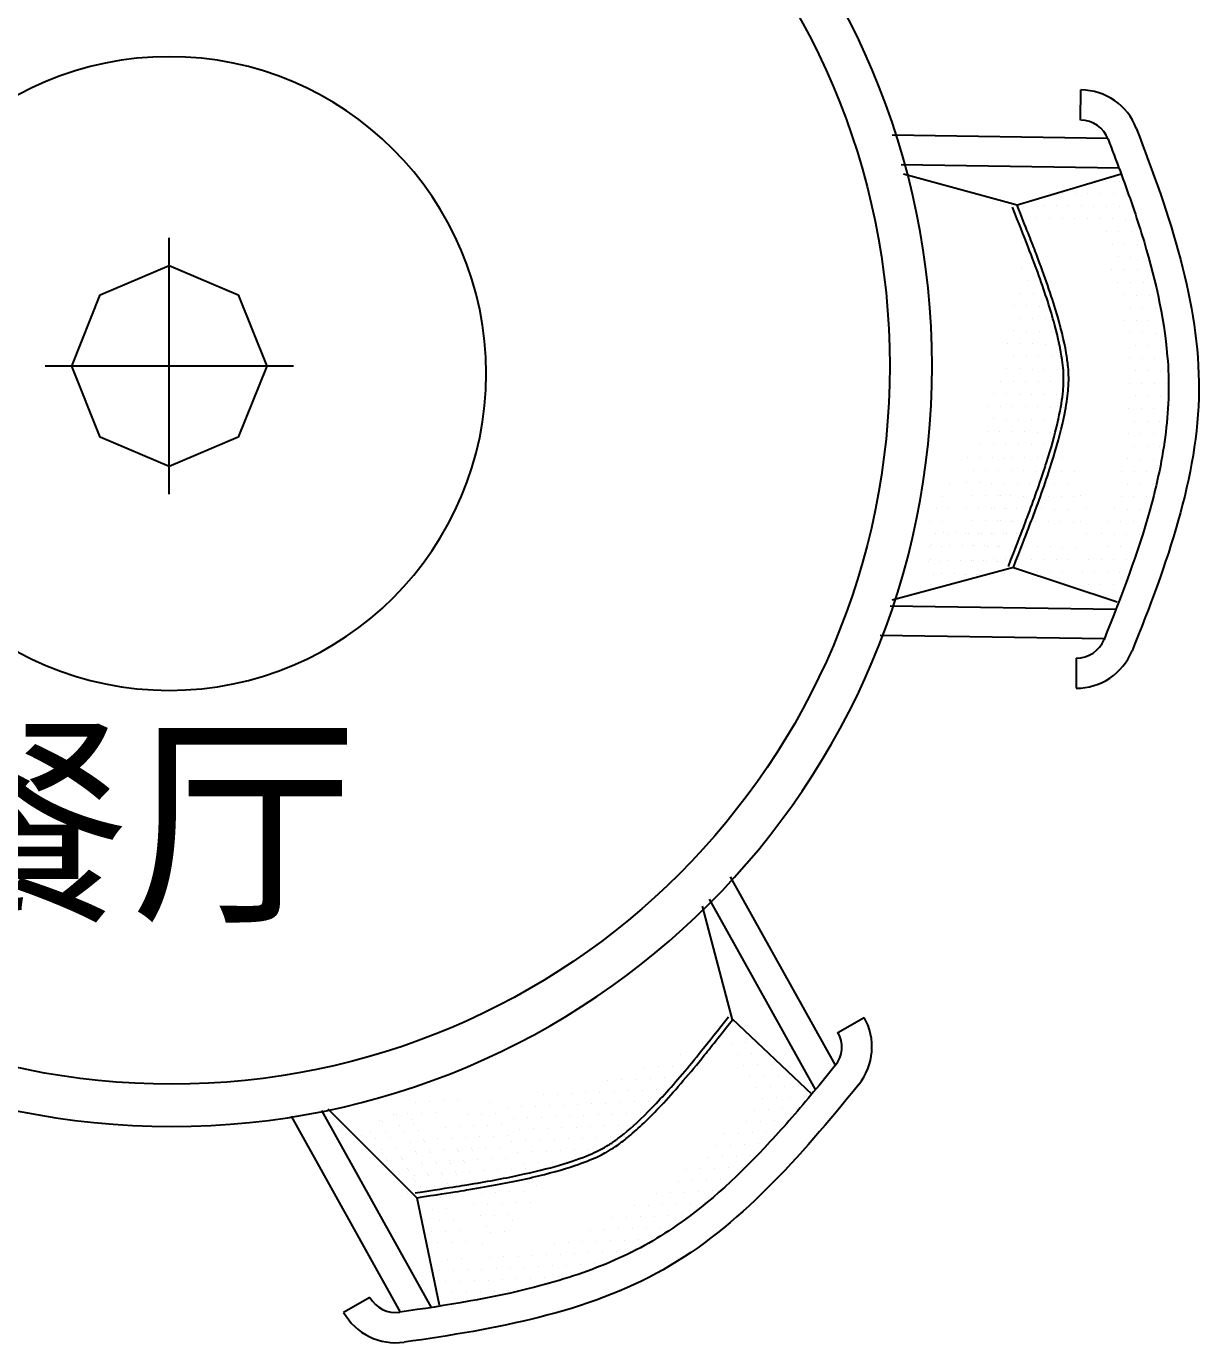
# Model space of a CAD drawing. Extents: x 3694 to 117786, y 20013 to 108631.
# Drawn here: x 82389 to 83795, y 37146 to 38728 of the extents above; entities that cross this region are included whole.
import ezdxf

# ---------------------------------------------------------------- set-up
doc = ezdxf.new("R2010")
doc.units = 0
doc.header["$LTSCALE"] = 1000
doc.header["$MEASUREMENT"] = 0
doc.layers.add('PUB_TEXT', color=7, linetype='Continuous')
doc.layers.add('家具', color=253, linetype='Continuous')
doc.layers.add('陈设', color=31, linetype='Continuous', lineweight=5)
doc.styles.get("Standard").update_dxf_attribs({"font": 'gbenor.shx', "bigfont": 'gbcbig.shx'})

# ---------------------------------------------------------------- blocks, each defined once
blk = doc.blocks.new('33')
at = {"layer": '家具'}
for p, q in [((-240167.3, 83844, 0), (-240167, 83880.2, 0)), ((-240134.7, 83821.9, 0), (-240393.3, 83825.8, 0)), ((-240121.3, 83786.6, 0), (-240382.7, 83790.5, 0)), ((-240250.5, 83741.1, 0), (-240250.5, 83741.1, 0)), ((-240125.2, 83257.1, 0), (-240395.5, 83261.1, 0)), ((-240128.5, 83256.8, 0), (-240128.5, 83256.8, 0)), ((-240139, 83222.1, 0), (-240407.8, 83226.2, 0)), ((-240172.5, 83199.1, 0), (-240172.8, 83162.8, 0)), ((-240461.1, 82711.1, 0), (-240587, 82936.9, 0)), ((-240485.1, 82681.8, 0), (-240612.3, 82910.1, 0)), ((-240458.3, 82750.2, 0), (-240426.8, 82768.1, 0)), ((-240982.7, 82414.9, 0), (-241113.6, 82649.7, 0)), ((-240945.6, 82420.4, 0), (-241077.2, 82656.5, 0)), ((-241019.4, 82432.4, 0), (-241051, 82414.5, 0))]:
    blk.add_line(p, q, dxfattribs=at)
at = {"layer": '家具', "color": 8}
for p, q in [((-240243.5, 83741.9, 0), (-240379.6, 83779.1, 0)), ((-240963.2, 82552, 0), (-240936.6, 82423.5, 0))]:
    blk.add_line(p, q, dxfattribs=at)
at = {"layer": '家具', "color": 8, "linetype": 'Continuous'}
for p, q in [((-240244.5, 83742.2, 0), (-240118.8, 83779.7, 0)), ((-240151, 83771.1, 0), (-240151, 83771.1, 0)), ((-240135.9, 83770.9, 0), (-240135.9, 83770.9, 0)), ((-240120.8, 83770.7, 0), (-240120.8, 83770.7, 0)), ((-240204.1, 83756.8, 0), (-240204.1, 83756.8, 0)), ((-240189, 83756.6, 0), (-240189, 83756.6, 0)), ((-240173.9, 83756.4, 0), (-240173.9, 83756.4, 0)), ((-240158.8, 83756.1, 0), (-240158.8, 83756.1, 0)), ((-240143.7, 83755.9, 0), (-240143.7, 83755.9, 0)), ((-240128.5, 83755.7, 0), (-240128.5, 83755.7, 0)), ((-240113.4, 83755.5, 0), (-240113.4, 83755.5, 0)), ((-240235.4, 83740.9, 0), (-240235.4, 83740.9, 0)), ((-240211.9, 83741.8, 0), (-240211.9, 83741.8, 0)), ((-240196.8, 83741.6, 0), (-240196.8, 83741.6, 0)), ((-240181.7, 83741.4, 0), (-240181.7, 83741.4, 0)), ((-240166.5, 83741.1, 0), (-240166.5, 83741.1, 0)), ((-240151.4, 83740.9, 0), (-240151.4, 83740.9, 0)), ((-240136.3, 83740.7, 0), (-240136.3, 83740.7, 0)), ((-240121.2, 83740.5, 0), (-240121.2, 83740.5, 0)), ((-240106.1, 83740.2, 0), (-240106.1, 83740.2, 0)), ((-240219.7, 83726.8, 0), (-240219.7, 83726.8, 0)), ((-240204.6, 83726.6, 0), (-240204.6, 83726.6, 0)), ((-240189.4, 83726.4, 0), (-240189.4, 83726.4, 0)), ((-240174.3, 83726.1, 0), (-240174.3, 83726.1, 0)), ((-240159.2, 83725.9, 0), (-240159.2, 83725.9, 0)), ((-240144.1, 83725.7, 0), (-240144.1, 83725.7, 0)), ((-240129, 83725.5, 0), (-240129, 83725.5, 0)), ((-240113.9, 83725.2, 0), (-240113.9, 83725.2, 0)), ((-240136.8, 83710.5, 0), (-240136.8, 83710.5, 0)), ((-240121.7, 83710.2, 0), (-240121.7, 83710.2, 0)), ((-240106.6, 83710, 0), (-240106.6, 83710, 0)), ((-241260, 83395.5, 0), (-241260, 83702.9, 0)), ((-240238.3, 83696.9, 0), (-240238.3, 83696.9, 0)), ((-240129.4, 83695.2, 0), (-240129.4, 83695.2, 0)), ((-240114.3, 83695, 0), (-240114.3, 83695, 0)), ((-240099.2, 83694.8, 0), (-240099.2, 83694.8, 0)), ((-240122.1, 83680, 0), (-240122.1, 83680, 0)), ((-240107, 83679.8, 0), (-240107, 83679.8, 0)), ((-240091.9, 83679.6, 0), (-240091.9, 83679.6, 0)), ((-240238.7, 83666.7, 0), (-240238.7, 83666.7, 0)), ((-240129.9, 83665, 0), (-240129.9, 83665, 0)), ((-240114.8, 83664.8, 0), (-240114.8, 83664.8, 0)), ((-240099.7, 83664.6, 0), (-240099.7, 83664.6, 0)), ((-240084.6, 83664.3, 0), (-240084.6, 83664.3, 0)), ((-240231.4, 83651.4, 0), (-240231.4, 83651.4, 0)), ((-240216.3, 83651.2, 0), (-240216.3, 83651.2, 0)), ((-240122.6, 83649.8, 0), (-240122.6, 83649.8, 0)), ((-240107.5, 83649.6, 0), (-240107.5, 83649.6, 0)), ((-240092.3, 83649.3, 0), (-240092.3, 83649.3, 0)), ((-240239.2, 83636.4, 0), (-240239.2, 83636.4, 0)), ((-240224.1, 83636.2, 0), (-240224.1, 83636.2, 0)), ((-240209, 83636, 0), (-240209, 83636, 0)), ((-240115.2, 83634.6, 0), (-240115.2, 83634.6, 0)), ((-240100.1, 83634.3, 0), (-240100.1, 83634.3, 0)), ((-240085, 83634.1, 0), (-240085, 83634.1, 0)), ((-240247, 83621.4, 0), (-240247, 83621.4, 0)), ((-240231.9, 83621.2, 0), (-240231.9, 83621.2, 0)), ((-240216.8, 83621, 0), (-240216.8, 83621, 0)), ((-240107.9, 83619.3, 0), (-240107.9, 83619.3, 0)), ((-240092.8, 83619.1, 0), (-240092.8, 83619.1, 0)), ((-240077.7, 83618.9, 0), (-240077.7, 83618.9, 0)), ((-240239.6, 83606.2, 0), (-240239.6, 83606.2, 0)), ((-240224.5, 83606, 0), (-240224.5, 83606, 0)), ((-240209.4, 83605.7, 0), (-240209.4, 83605.7, 0)), ((-240115.7, 83604.3, 0), (-240115.7, 83604.3, 0)), ((-240100.6, 83604.1, 0), (-240100.6, 83604.1, 0)), ((-240085.5, 83603.9, 0), (-240085.5, 83603.9, 0)), ((-240070.4, 83603.7, 0), (-240070.4, 83603.7, 0)), ((-240247.4, 83591.2, 0), (-240247.4, 83591.2, 0)), ((-240232.3, 83591, 0), (-240232.3, 83591, 0)), ((-240217.2, 83590.7, 0), (-240217.2, 83590.7, 0)), ((-240202.1, 83590.5, 0), (-240202.1, 83590.5, 0)), ((-240108.4, 83589.1, 0), (-240108.4, 83589.1, 0)), ((-240093.3, 83588.9, 0), (-240093.3, 83588.9, 0)), ((-240078.1, 83588.7, 0), (-240078.1, 83588.7, 0)), ((-240255.2, 83576.2, 0), (-240255.2, 83576.2, 0)), ((-240240.1, 83576, 0), (-240240.1, 83576, 0)), ((-240225, 83575.7, 0), (-240225, 83575.7, 0)), ((-240209.9, 83575.5, 0), (-240209.9, 83575.5, 0)), ((-240194.8, 83575.3, 0), (-240194.8, 83575.3, 0)), ((-240101, 83573.9, 0), (-240101, 83573.9, 0)), ((-240085.9, 83573.7, 0), (-240085.9, 83573.7, 0)), ((-240070.8, 83573.4, 0), (-240070.8, 83573.4, 0)), ((-241111, 83549.2, 0), (-241409, 83549.2, 0)), ((-240247.9, 83561, 0), (-240247.9, 83561, 0)), ((-240232.8, 83560.7, 0), (-240232.8, 83560.7, 0)), ((-240217.7, 83560.5, 0), (-240217.7, 83560.5, 0)), ((-240202.5, 83560.3, 0), (-240202.5, 83560.3, 0)), ((-240187.4, 83560.1, 0), (-240187.4, 83560.1, 0)), ((-240108.8, 83558.9, 0), (-240108.8, 83558.9, 0)), ((-240093.7, 83558.7, 0), (-240093.7, 83558.7, 0)), ((-240078.6, 83558.4, 0), (-240078.6, 83558.4, 0)), ((-240063.5, 83558.2, 0), (-240063.5, 83558.2, 0)), ((-240255.7, 83546, 0), (-240255.7, 83546, 0)), ((-240240.6, 83545.7, 0), (-240240.6, 83545.7, 0)), ((-240225.4, 83545.5, 0), (-240225.4, 83545.5, 0)), ((-240210.3, 83545.3, 0), (-240210.3, 83545.3, 0)), ((-240195.2, 83545.1, 0), (-240195.2, 83545.1, 0)), ((-240101.5, 83543.7, 0), (-240101.5, 83543.7, 0)), ((-240086.4, 83543.4, 0), (-240086.4, 83543.4, 0)), ((-240071.3, 83543.2, 0), (-240071.3, 83543.2, 0)), ((-240263.5, 83531, 0), (-240263.5, 83531, 0)), ((-240248.3, 83530.7, 0), (-240248.3, 83530.7, 0)), ((-240233.2, 83530.5, 0), (-240233.2, 83530.5, 0)), ((-240218.1, 83530.3, 0), (-240218.1, 83530.3, 0)), ((-240203, 83530.1, 0), (-240203, 83530.1, 0)), ((-240187.9, 83529.8, 0), (-240187.9, 83529.8, 0)), ((-240109.3, 83528.7, 0), (-240109.3, 83528.7, 0)), ((-240094.2, 83528.4, 0), (-240094.2, 83528.4, 0)), ((-240079.1, 83528.2, 0), (-240079.1, 83528.2, 0)), ((-240063.9, 83528, 0), (-240063.9, 83528, 0)), ((-240279, 83501, 0), (-240279, 83501, 0)), ((-240271.2, 83516, 0), (-240271.2, 83516, 0)), ((-240263.9, 83500.7, 0), (-240263.9, 83500.7, 0)), ((-240256.1, 83515.7, 0), (-240256.1, 83515.7, 0)), ((-240241, 83515.5, 0), (-240241, 83515.5, 0)), ((-240225.9, 83515.3, 0), (-240225.9, 83515.3, 0)), ((-240210.8, 83515.1, 0), (-240210.8, 83515.1, 0)), ((-240195.7, 83514.8, 0), (-240195.7, 83514.8, 0)), ((-240101.9, 83513.4, 0), (-240101.9, 83513.4, 0)), ((-240086.8, 83513.2, 0), (-240086.8, 83513.2, 0)), ((-240071.7, 83513, 0), (-240071.7, 83513, 0)), ((-240271.7, 83485.7, 0), (-240271.7, 83485.7, 0)), ((-240256.6, 83485.5, 0), (-240256.6, 83485.5, 0)), ((-240248.8, 83500.5, 0), (-240248.8, 83500.5, 0)), ((-240241.5, 83485.3, 0), (-240241.5, 83485.3, 0)), ((-240233.7, 83500.3, 0), (-240233.7, 83500.3, 0)), ((-240226.4, 83485.1, 0), (-240226.4, 83485.1, 0)), ((-240218.6, 83500.1, 0), (-240218.6, 83500.1, 0)), ((-240211.2, 83484.8, 0), (-240211.2, 83484.8, 0)), ((-240203.5, 83499.8, 0), (-240203.5, 83499.8, 0)), ((-240188.3, 83499.6, 0), (-240188.3, 83499.6, 0)), ((-240109.7, 83498.4, 0), (-240109.7, 83498.4, 0)), ((-240094.6, 83498.2, 0), (-240094.6, 83498.2, 0)), ((-240079.5, 83498, 0), (-240079.5, 83498, 0)), ((-240064.4, 83497.7, 0), (-240064.4, 83497.7, 0)), ((-240279.5, 83470.7, 0), (-240279.5, 83470.7, 0)), ((-240264.4, 83470.5, 0), (-240264.4, 83470.5, 0)), ((-240249.3, 83470.3, 0), (-240249.3, 83470.3, 0)), ((-240234.1, 83470.1, 0), (-240234.1, 83470.1, 0)), ((-240219, 83469.8, 0), (-240219, 83469.8, 0)), ((-240203.9, 83469.6, 0), (-240203.9, 83469.6, 0)), ((-240196.1, 83484.6, 0), (-240196.1, 83484.6, 0)), ((-240188.8, 83469.4, 0), (-240188.8, 83469.4, 0)), ((-240102.4, 83483.2, 0), (-240102.4, 83483.2, 0)), ((-240087.3, 83483, 0), (-240087.3, 83483, 0)), ((-240072.2, 83482.7, 0), (-240072.2, 83482.7, 0)), ((-240287.3, 83455.7, 0), (-240287.3, 83455.7, 0)), ((-240272.1, 83455.5, 0), (-240272.1, 83455.5, 0)), ((-240257, 83455.3, 0), (-240257, 83455.3, 0)), ((-240241.9, 83455.1, 0), (-240241.9, 83455.1, 0)), ((-240226.8, 83454.8, 0), (-240226.8, 83454.8, 0)), ((-240211.7, 83454.6, 0), (-240211.7, 83454.6, 0)), ((-240110.2, 83468.2, 0), (-240110.2, 83468.2, 0)), ((-240095.1, 83468, 0), (-240095.1, 83468, 0)), ((-240080, 83467.7, 0), (-240080, 83467.7, 0)), ((-240303.4, 83439.6, 0), (-240303.4, 83439.6, 0)), ((-240288.3, 83439.4, 0), (-240288.3, 83439.4, 0)), ((-240273.2, 83439.1, 0), (-240273.2, 83439.1, 0)), ((-240258.1, 83438.9, 0), (-240258.1, 83438.9, 0)), ((-240249.7, 83440.1, 0), (-240249.7, 83440.1, 0)), ((-240234.6, 83439.8, 0), (-240234.6, 83439.8, 0)), ((-240219.5, 83439.6, 0), (-240219.5, 83439.6, 0)), ((-240212.8, 83438.2, 0), (-240212.8, 83438.2, 0)), ((-240204.4, 83439.4, 0), (-240204.4, 83439.4, 0)), ((-240197.6, 83438, 0), (-240197.6, 83438, 0)), ((-240189.3, 83439.2, 0), (-240189.3, 83439.2, 0)), ((-240110.6, 83438, 0), (-240110.6, 83438, 0)), ((-240102.9, 83453, 0), (-240102.9, 83453, 0)), ((-240095.5, 83437.7, 0), (-240095.5, 83437.7, 0)), ((-240087.7, 83452.7, 0), (-240087.7, 83452.7, 0)), ((-240080.4, 83437.5, 0), (-240080.4, 83437.5, 0)), ((-240072.6, 83452.5, 0), (-240072.6, 83452.5, 0)), ((-240296.1, 83424.4, 0), (-240296.1, 83424.4, 0)), ((-240281, 83424.1, 0), (-240281, 83424.1, 0)), ((-240265.9, 83423.9, 0), (-240265.9, 83423.9, 0)), ((-240250.8, 83423.7, 0), (-240250.8, 83423.7, 0)), ((-240235.7, 83423.5, 0), (-240235.7, 83423.5, 0)), ((-240220.5, 83423.2, 0), (-240220.5, 83423.2, 0)), ((-240190.3, 83422.8, 0), (-240190.3, 83422.8, 0)), ((-240175.2, 83422.5, 0), (-240175.2, 83422.5, 0)), ((-240118.4, 83423, 0), (-240118.4, 83423, 0)), ((-240103.3, 83422.7, 0), (-240103.3, 83422.7, 0)), ((-240088.2, 83422.5, 0), (-240088.2, 83422.5, 0)), ((-240325, 83408.1, 0), (-240325, 83408.1, 0)), ((-240303.9, 83409.4, 0), (-240303.9, 83409.4, 0)), ((-240288.8, 83409.1, 0), (-240288.8, 83409.1, 0)), ((-240273.7, 83408.9, 0), (-240273.7, 83408.9, 0)), ((-240258.6, 83408.7, 0), (-240258.6, 83408.7, 0)), ((-240243.4, 83408.5, 0), (-240243.4, 83408.5, 0)), ((-240228.3, 83408.2, 0), (-240228.3, 83408.2, 0)), ((-240198.1, 83407.8, 0), (-240198.1, 83407.8, 0)), ((-240183, 83407.5, 0), (-240183, 83407.5, 0)), ((-240111.1, 83407.7, 0), (-240111.1, 83407.7, 0)), ((-240096, 83407.5, 0), (-240096, 83407.5, 0)), ((-240080.9, 83407.3, 0), (-240080.9, 83407.3, 0)), ((-240332.8, 83393.1, 0), (-240332.8, 83393.1, 0)), ((-240296.6, 83394.1, 0), (-240296.6, 83394.1, 0)), ((-240281.4, 83393.9, 0), (-240281.4, 83393.9, 0)), ((-240266.3, 83393.7, 0), (-240266.3, 83393.7, 0)), ((-240263.3, 83393.6, 0), (-240263.3, 83393.6, 0)), ((-240251.2, 83393.5, 0), (-240251.2, 83393.5, 0)), ((-240236.1, 83393.2, 0), (-240236.1, 83393.2, 0)), ((-240205.9, 83392.8, 0), (-240205.9, 83392.8, 0)), ((-240190.8, 83392.5, 0), (-240190.8, 83392.5, 0)), ((-240175.7, 83392.3, 0), (-240175.7, 83392.3, 0)), ((-240167.3, 83393.5, 0), (-240167.3, 83393.5, 0)), ((-240118.9, 83392.8, 0), (-240118.9, 83392.8, 0)), ((-240103.8, 83392.5, 0), (-240103.8, 83392.5, 0)), ((-240088.7, 83392.3, 0), (-240088.7, 83392.3, 0)), ((-240340.6, 83378.1, 0), (-240340.6, 83378.1, 0)), ((-240325.5, 83377.9, 0), (-240325.5, 83377.9, 0)), ((-240304.3, 83379.1, 0), (-240304.3, 83379.1, 0)), ((-240289.2, 83378.9, 0), (-240289.2, 83378.9, 0)), ((-240274.1, 83378.7, 0), (-240274.1, 83378.7, 0)), ((-240271.1, 83378.6, 0), (-240271.1, 83378.6, 0)), ((-240259, 83378.5, 0), (-240259, 83378.5, 0)), ((-240256, 83378.4, 0), (-240256, 83378.4, 0)), ((-240243.9, 83378.2, 0), (-240243.9, 83378.2, 0)), ((-240228.8, 83378, 0), (-240228.8, 83378, 0)), ((-240213.7, 83377.8, 0), (-240213.7, 83377.8, 0)), ((-240198.6, 83377.5, 0), (-240198.6, 83377.5, 0)), ((-240183.4, 83377.3, 0), (-240183.4, 83377.3, 0)), ((-240159.9, 83378.3, 0), (-240159.9, 83378.3, 0)), ((-240126.7, 83377.8, 0), (-240126.7, 83377.8, 0)), ((-240111.6, 83377.5, 0), (-240111.6, 83377.5, 0)), ((-240096.4, 83377.3, 0), (-240096.4, 83377.3, 0)), ((-240348.4, 83363.1, 0), (-240348.4, 83363.1, 0)), ((-240333.3, 83362.9, 0), (-240333.3, 83362.9, 0)), ((-240297, 83363.9, 0), (-240297, 83363.9, 0)), ((-240281.9, 83363.7, 0), (-240281.9, 83363.7, 0)), ((-240266.8, 83363.5, 0), (-240266.8, 83363.5, 0)), ((-240263.7, 83363.4, 0), (-240263.7, 83363.4, 0)), ((-240251.7, 83363.2, 0), (-240251.7, 83363.2, 0)), ((-240248.6, 83363.2, 0), (-240248.6, 83363.2, 0)), ((-240236.6, 83363, 0), (-240236.6, 83363, 0)), ((-240221.4, 83362.8, 0), (-240221.4, 83362.8, 0)), ((-240206.3, 83362.5, 0), (-240206.3, 83362.5, 0)), ((-240191.2, 83362.3, 0), (-240191.2, 83362.3, 0)), ((-240176.1, 83362.1, 0), (-240176.1, 83362.1, 0)), ((-240167.7, 83363.3, 0), (-240167.7, 83363.3, 0)), ((-240134.5, 83362.8, 0), (-240134.5, 83362.8, 0)), ((-240119.3, 83362.5, 0), (-240119.3, 83362.5, 0)), ((-240104.2, 83362.3, 0), (-240104.2, 83362.3, 0)), ((-240089.1, 83362.1, 0), (-240089.1, 83362.1, 0)), ((-240341.1, 83347.9, 0), (-240341.1, 83347.9, 0)), ((-240332, 83349.3, 0), (-240332, 83349.3, 0)), ((-240325.9, 83347.6, 0), (-240325.9, 83347.6, 0)), ((-240316.9, 83349.1, 0), (-240316.9, 83349.1, 0)), ((-240304.8, 83348.9, 0), (-240304.8, 83348.9, 0)), ((-240301.8, 83348.9, 0), (-240301.8, 83348.9, 0)), ((-240289.7, 83348.7, 0), (-240289.7, 83348.7, 0)), ((-240286.6, 83348.6, 0), (-240286.6, 83348.6, 0)), ((-240274.6, 83348.5, 0), (-240274.6, 83348.5, 0)), ((-240271.5, 83348.4, 0), (-240271.5, 83348.4, 0)), ((-240259.5, 83348.2, 0), (-240259.5, 83348.2, 0)), ((-240256.4, 83348.2, 0), (-240256.4, 83348.2, 0)), ((-240244.3, 83348, 0), (-240244.3, 83348, 0)), ((-240241.3, 83348, 0), (-240241.3, 83348, 0)), ((-240160.4, 83348, 0), (-240160.4, 83348, 0)), ((-240142.2, 83347.8, 0), (-240142.2, 83347.8, 0)), ((-240127.1, 83347.5, 0), (-240127.1, 83347.5, 0)), ((-240112, 83347.3, 0), (-240112, 83347.3, 0)), ((-240096.9, 83347.1, 0), (-240096.9, 83347.1, 0)), ((-240348.8, 83332.9, 0), (-240348.8, 83332.9, 0)), ((-240346.5, 83335.7, 0), (-240346.5, 83335.7, 0)), ((-240333.7, 83332.6, 0), (-240333.7, 83332.6, 0)), ((-240324.7, 83334.1, 0), (-240324.7, 83334.1, 0)), ((-240324.7, 83334.1, 0), (-240324.7, 83334.1, 0)), ((-240309.5, 83333.9, 0), (-240309.5, 83333.9, 0)), ((-240309.5, 83333.9, 0), (-240309.5, 83333.9, 0)), ((-240297.5, 83333.7, 0), (-240297.5, 83333.7, 0)), ((-240294.4, 83333.6, 0), (-240294.4, 83333.6, 0)), ((-240294.4, 83333.6, 0), (-240294.4, 83333.6, 0)), ((-240282.4, 83333.5, 0), (-240282.4, 83333.5, 0)), ((-240279.3, 83333.4, 0), (-240279.3, 83333.4, 0)), ((-240279.3, 83333.4, 0), (-240279.3, 83333.4, 0)), ((-240267.2, 83333.2, 0), (-240267.2, 83333.2, 0)), ((-240264.2, 83333.2, 0), (-240264.2, 83333.2, 0)), ((-240264.2, 83333.2, 0), (-240264.2, 83333.2, 0)), ((-240249.1, 83333, 0), (-240249.1, 83333, 0)), ((-240249.1, 83333, 0), (-240249.1, 83333, 0)), ((-240234, 83332.7, 0), (-240234, 83332.7, 0)), ((-240234, 83332.7, 0), (-240234, 83332.7, 0)), ((-240218.9, 83332.5, 0), (-240218.9, 83332.5, 0)), ((-240218.9, 83332.5, 0), (-240218.9, 83332.5, 0)), ((-240203.7, 83332.3, 0), (-240203.7, 83332.3, 0)), ((-240188.6, 83332, 0), (-240188.6, 83332, 0)), ((-240173.5, 83331.8, 0), (-240173.5, 83331.8, 0)), ((-240134.9, 83332.5, 0), (-240134.9, 83332.5, 0)), ((-240119.8, 83332.3, 0), (-240119.8, 83332.3, 0)), ((-240104.7, 83332.1, 0), (-240104.7, 83332.1, 0)), ((-240350.1, 83314.9, 0), (-240350.1, 83314.9, 0)), ((-240347.8, 83317.7, 0), (-240347.8, 83317.7, 0)), ((-240335, 83314.7, 0), (-240335, 83314.7, 0)), ((-240325.9, 83316.1, 0), (-240325.9, 83316.1, 0)), ((-240325.9, 83316.1, 0), (-240325.9, 83316.1, 0)), ((-240310.8, 83315.9, 0), (-240310.8, 83315.9, 0)), ((-240310.8, 83315.9, 0), (-240310.8, 83315.9, 0)), ((-240298.7, 83315.7, 0), (-240298.7, 83315.7, 0)), ((-240295.7, 83315.6, 0), (-240295.7, 83315.6, 0)), ((-240295.7, 83315.6, 0), (-240295.7, 83315.6, 0)), ((-240283.6, 83315.5, 0), (-240283.6, 83315.5, 0)), ((-240280.6, 83315.4, 0), (-240280.6, 83315.4, 0)), ((-240280.6, 83315.4, 0), (-240280.6, 83315.4, 0)), ((-240272, 83318.2, 0), (-240272, 83318.2, 0)), ((-240272, 83318.2, 0), (-240272, 83318.2, 0)), ((-240268.5, 83315.2, 0), (-240268.5, 83315.2, 0)), ((-240265.5, 83315.2, 0), (-240265.5, 83315.2, 0)), ((-240265.5, 83315.2, 0), (-240265.5, 83315.2, 0)), ((-240256.9, 83318, 0), (-240256.9, 83318, 0)), ((-240256.9, 83318, 0), (-240256.9, 83318, 0)), ((-240241.8, 83317.7, 0), (-240241.8, 83317.7, 0)), ((-240241.8, 83317.7, 0), (-240241.8, 83317.7, 0)), ((-240226.6, 83317.5, 0), (-240226.6, 83317.5, 0)), ((-240226.6, 83317.5, 0), (-240226.6, 83317.5, 0)), ((-240211.5, 83317.3, 0), (-240211.5, 83317.3, 0)), ((-240211.5, 83317.3, 0), (-240211.5, 83317.3, 0)), ((-240196.4, 83317, 0), (-240196.4, 83317, 0)), ((-240181.3, 83316.8, 0), (-240181.3, 83316.8, 0)), ((-240157.8, 83317.8, 0), (-240157.8, 83317.8, 0)), ((-240142.7, 83317.5, 0), (-240142.7, 83317.5, 0)), ((-240127.6, 83317.3, 0), (-240127.6, 83317.3, 0)), ((-240112.5, 83317.1, 0), (-240112.5, 83317.1, 0)), ((-240248, 83307.6, 0), (-240393.1, 83268.5, 0)), ((-240343.2, 83298.8, 0), (-240343.2, 83298.8, 0)), ((-240334.2, 83300.2, 0), (-240334.2, 83300.2, 0)), ((-240334.2, 83300.2, 0), (-240334.2, 83300.2, 0)), ((-240319.1, 83300, 0), (-240319.1, 83300, 0)), ((-240319.1, 83300, 0), (-240319.1, 83300, 0)), ((-240307, 83299.8, 0), (-240307, 83299.8, 0)), ((-240303.9, 83299.8, 0), (-240303.9, 83299.8, 0)), ((-240303.9, 83299.8, 0), (-240303.9, 83299.8, 0)), ((-240291.9, 83299.6, 0), (-240291.9, 83299.6, 0)), ((-240288.8, 83299.5, 0), (-240288.8, 83299.5, 0)), ((-240288.8, 83299.5, 0), (-240288.8, 83299.5, 0)), ((-240273.3, 83300.2, 0), (-240273.3, 83300.2, 0)), ((-240273.3, 83300.2, 0), (-240273.3, 83300.2, 0)), ((-240258.1, 83300, 0), (-240258.1, 83300, 0)), ((-240248, 83307.6, 0), (-240123.5, 83266.4, 0)), ((-240219.3, 83302.3, 0), (-240219.3, 83302.3, 0)), ((-240219.3, 83302.3, 0), (-240219.3, 83302.3, 0)), ((-240204.2, 83302, 0), (-240204.2, 83302, 0)), ((-240204.2, 83302, 0), (-240204.2, 83302, 0)), ((-240189.1, 83301.8, 0), (-240189.1, 83301.8, 0)), ((-240189.1, 83301.8, 0), (-240189.1, 83301.8, 0)), ((-240165.6, 83302.8, 0), (-240165.6, 83302.8, 0)), ((-240150.5, 83302.5, 0), (-240150.5, 83302.5, 0)), ((-240135.4, 83302.3, 0), (-240135.4, 83302.3, 0)), ((-240120.2, 83302.1, 0), (-240120.2, 83302.1, 0)), ((-240346.4, 83287.4, 0), (-240346.4, 83287.4, 0)), ((-240346.4, 83287.4, 0), (-240346.4, 83287.4, 0)), ((-240158.3, 83287.5, 0), (-240158.3, 83287.5, 0)), ((-240143.1, 83287.3, 0), (-240143.1, 83287.3, 0)), ((-240128, 83287.1, 0), (-240128, 83287.1, 0)), ((-240135.8, 83272.1, 0), (-240135.8, 83272.1, 0)), ((-240120.7, 83271.8, 0), (-240120.7, 83271.8, 0)), ((-240584.8, 82765.2, 0), (-240620.7, 82901.7, 0)), ((-240589, 82770.9, 0), (-240589, 82770.9, 0)), ((-240585.1, 82766.3, 0), (-240489.8, 82676.1, 0)), ((-240581.7, 82757.7, 0), (-240581.7, 82757.7, 0)), ((-240621.2, 82738.2, 0), (-240621.2, 82738.2, 0)), ((-240586, 82737.1, 0), (-240586, 82737.1, 0)), ((-240569.1, 82737.8, 0), (-240569.1, 82737.8, 0)), ((-240552.2, 82738.6, 0), (-240552.2, 82738.6, 0)), ((-240647.6, 82723.5, 0), (-240647.6, 82723.5, 0)), ((-240578.6, 82723.9, 0), (-240578.6, 82723.9, 0)), ((-240571.3, 82710.7, 0), (-240571.3, 82710.7, 0)), ((-240561.7, 82724.6, 0), (-240561.7, 82724.6, 0)), ((-240554.4, 82711.4, 0), (-240554.4, 82711.4, 0)), ((-240544.9, 82725.4, 0), (-240544.9, 82725.4, 0)), ((-240537.5, 82712.2, 0), (-240537.5, 82712.2, 0)), ((-240700.4, 82694.1, 0), (-240700.4, 82694.1, 0)), ((-240690.9, 82708, 0), (-240690.9, 82708, 0)), ((-240683.6, 82694.8, 0), (-240683.6, 82694.8, 0)), ((-240674, 82708.8, 0), (-240674, 82708.8, 0)), ((-240666.7, 82695.6, 0), (-240666.7, 82695.6, 0)), ((-240657.2, 82709.5, 0), (-240657.2, 82709.5, 0)), ((-240649.8, 82696.3, 0), (-240649.8, 82696.3, 0)), ((-240563.9, 82697.5, 0), (-240563.9, 82697.5, 0)), ((-240547, 82698.2, 0), (-240547, 82698.2, 0)), ((-240530.1, 82699, 0), (-240530.1, 82699, 0)), ((-240513.3, 82699.7, 0), (-240513.3, 82699.7, 0)), ((-240743.7, 82678.6, 0), (-240743.7, 82678.6, 0)), ((-240734.2, 82692.5, 0), (-240734.2, 82692.5, 0)), ((-240726.8, 82679.3, 0), (-240726.8, 82679.3, 0)), ((-240717.3, 82693.3, 0), (-240717.3, 82693.3, 0)), ((-240710, 82680.1, 0), (-240710, 82680.1, 0)), ((-240693.1, 82680.9, 0), (-240693.1, 82680.9, 0)), ((-240676.2, 82681.6, 0), (-240676.2, 82681.6, 0)), ((-240659.3, 82682.4, 0), (-240659.3, 82682.4, 0)), ((-240556.5, 82684.3, 0), (-240556.5, 82684.3, 0)), ((-240539.7, 82685, 0), (-240539.7, 82685, 0)), ((-240522.8, 82685.8, 0), (-240522.8, 82685.8, 0)), ((-240505.9, 82686.5, 0), (-240505.9, 82686.5, 0)), ((-240965.3, 82666.7, 0), (-240965.3, 82666.7, 0)), ((-240948.5, 82667.4, 0), (-240948.5, 82667.4, 0)), ((-240931.6, 82668.2, 0), (-240931.6, 82668.2, 0)), ((-240914.7, 82668.9, 0), (-240914.7, 82668.9, 0)), ((-240876.6, 82666, 0), (-240876.6, 82666, 0)), ((-240811.3, 82675.5, 0), (-240811.3, 82675.5, 0)), ((-240803.9, 82662.3, 0), (-240803.9, 82662.3, 0)), ((-240794.4, 82676.3, 0), (-240794.4, 82676.3, 0)), ((-240787, 82663.1, 0), (-240787, 82663.1, 0)), ((-240777.5, 82677.1, 0), (-240777.5, 82677.1, 0)), ((-240770.1, 82663.9, 0), (-240770.1, 82663.9, 0)), ((-240760.6, 82677.8, 0), (-240760.6, 82677.8, 0)), ((-240753.2, 82664.6, 0), (-240753.2, 82664.6, 0)), ((-240736.4, 82665.4, 0), (-240736.4, 82665.4, 0)), ((-240719.5, 82666.1, 0), (-240719.5, 82666.1, 0)), ((-240702.6, 82666.9, 0), (-240702.6, 82666.9, 0)), ((-240685.7, 82667.7, 0), (-240685.7, 82667.7, 0)), ((-240549.2, 82671.1, 0), (-240549.2, 82671.1, 0)), ((-240532.3, 82671.8, 0), (-240532.3, 82671.8, 0)), ((-240515.4, 82672.6, 0), (-240515.4, 82672.6, 0)), ((-240498.5, 82673.3, 0), (-240498.5, 82673.3, 0)), ((-240963.2, 82552, 0), (-241069.6, 82658.1, 0)), ((-240991.7, 82652, 0), (-240991.7, 82652, 0)), ((-240988.1, 82651.3, 0), (-240988.1, 82651.3, 0)), ((-240974.9, 82652.7, 0), (-240974.9, 82652.7, 0)), ((-240958, 82653.5, 0), (-240958, 82653.5, 0)), ((-240941.1, 82654.2, 0), (-240941.1, 82654.2, 0)), ((-240903, 82651.3, 0), (-240903, 82651.3, 0)), ((-240886.1, 82652, 0), (-240886.1, 82652, 0)), ((-240869.3, 82652.8, 0), (-240869.3, 82652.8, 0)), ((-240854.5, 82660.1, 0), (-240854.5, 82660.1, 0)), ((-240847.2, 82646.9, 0), (-240847.2, 82646.9, 0)), ((-240837.7, 82660.8, 0), (-240837.7, 82660.8, 0)), ((-240830.3, 82647.6, 0), (-240830.3, 82647.6, 0)), ((-240820.8, 82661.6, 0), (-240820.8, 82661.6, 0)), ((-240813.4, 82648.4, 0), (-240813.4, 82648.4, 0)), ((-240796.5, 82649.1, 0), (-240796.5, 82649.1, 0)), ((-240779.6, 82649.9, 0), (-240779.6, 82649.9, 0)), ((-240762.8, 82650.7, 0), (-240762.8, 82650.7, 0)), ((-240745.9, 82651.4, 0), (-240745.9, 82651.4, 0)), ((-240729, 82652.2, 0), (-240729, 82652.2, 0)), ((-240712.1, 82652.9, 0), (-240712.1, 82652.9, 0)), ((-240695.2, 82653.7, 0), (-240695.2, 82653.7, 0)), ((-240558.7, 82657.1, 0), (-240558.7, 82657.1, 0)), ((-240541.8, 82657.9, 0), (-240541.8, 82657.9, 0)), ((-240524.9, 82658.6, 0), (-240524.9, 82658.6, 0)), ((-240508.1, 82659.4, 0), (-240508.1, 82659.4, 0)), ((-241008, 82644.1, 0), (-241008, 82644.1, 0)), ((-241004.3, 82643.4, 0), (-241004.3, 82643.4, 0)), ((-241000.6, 82630.9, 0), (-241000.6, 82630.9, 0)), ((-240984.4, 82638.8, 0), (-240984.4, 82638.8, 0)), ((-240978.6, 82631.6, 0), (-240978.6, 82631.6, 0)), ((-240978.6, 82631.6, 0), (-240978.6, 82631.6, 0)), ((-240969.1, 82645.6, 0), (-240969.1, 82645.6, 0)), ((-240967.5, 82639.5, 0), (-240967.5, 82639.5, 0)), ((-240961.7, 82632.4, 0), (-240961.7, 82632.4, 0)), ((-240929.4, 82636.6, 0), (-240929.4, 82636.6, 0)), ((-240912.5, 82637.3, 0), (-240912.5, 82637.3, 0)), ((-240895.7, 82638.1, 0), (-240895.7, 82638.1, 0)), ((-240878.8, 82638.8, 0), (-240878.8, 82638.8, 0)), ((-240861.9, 82639.6, 0), (-240861.9, 82639.6, 0)), ((-240839.8, 82633.7, 0), (-240839.8, 82633.7, 0)), ((-240822.9, 82634.4, 0), (-240822.9, 82634.4, 0)), ((-240806.1, 82635.2, 0), (-240806.1, 82635.2, 0)), ((-240789.2, 82635.9, 0), (-240789.2, 82635.9, 0)), ((-240772.3, 82636.7, 0), (-240772.3, 82636.7, 0)), ((-240755.4, 82637.5, 0), (-240755.4, 82637.5, 0)), ((-240738.5, 82638.2, 0), (-240738.5, 82638.2, 0)), ((-240721.6, 82639, 0), (-240721.6, 82639, 0)), ((-240704.8, 82639.7, 0), (-240704.8, 82639.7, 0)), ((-240568.2, 82643.1, 0), (-240568.2, 82643.1, 0)), ((-240551.3, 82643.9, 0), (-240551.3, 82643.9, 0)), ((-240544, 82630.7, 0), (-240544, 82630.7, 0)), ((-240534.5, 82644.7, 0), (-240534.5, 82644.7, 0)), ((-240517.6, 82645.4, 0), (-240517.6, 82645.4, 0)), ((-241029.9, 82627.1, 0), (-241029.9, 82627.1, 0)), ((-241029.9, 82627.1, 0), (-241029.9, 82627.1, 0)), ((-241018.5, 82630.1, 0), (-241018.5, 82630.1, 0)), ((-241012.7, 82622.9, 0), (-241012.7, 82622.9, 0)), ((-241012.7, 82622.9, 0), (-241012.7, 82622.9, 0)), ((-240994.8, 82623.7, 0), (-240994.8, 82623.7, 0)), ((-240994.8, 82623.7, 0), (-240994.8, 82623.7, 0)), ((-240971.2, 82618.4, 0), (-240971.2, 82618.4, 0)), ((-240971.2, 82618.4, 0), (-240971.2, 82618.4, 0)), ((-240955.8, 82621.8, 0), (-240955.8, 82621.8, 0)), ((-240954.3, 82619.2, 0), (-240954.3, 82619.2, 0)), ((-240938.9, 82622.6, 0), (-240938.9, 82622.6, 0)), ((-240922.1, 82623.4, 0), (-240922.1, 82623.4, 0)), ((-240905.2, 82624.1, 0), (-240905.2, 82624.1, 0)), ((-240888.3, 82624.9, 0), (-240888.3, 82624.9, 0)), ((-240871.4, 82625.6, 0), (-240871.4, 82625.6, 0)), ((-240854.5, 82626.4, 0), (-240854.5, 82626.4, 0)), ((-240849.3, 82619.7, 0), (-240849.3, 82619.7, 0)), ((-240832.5, 82620.5, 0), (-240832.5, 82620.5, 0)), ((-240815.6, 82621.2, 0), (-240815.6, 82621.2, 0)), ((-240798.7, 82622, 0), (-240798.7, 82622, 0)), ((-240781.8, 82622.7, 0), (-240781.8, 82622.7, 0)), ((-240764.9, 82623.5, 0), (-240764.9, 82623.5, 0)), ((-240748, 82624.3, 0), (-240748, 82624.3, 0)), ((-240731.2, 82625, 0), (-240731.2, 82625, 0)), ((-240714.3, 82625.8, 0), (-240714.3, 82625.8, 0)), ((-240594.6, 82628.4, 0), (-240594.6, 82628.4, 0)), ((-240587.3, 82615.2, 0), (-240587.3, 82615.2, 0)), ((-240577.7, 82629.2, 0), (-240577.7, 82629.2, 0)), ((-240570.4, 82616, 0), (-240570.4, 82616, 0)), ((-240560.9, 82629.9, 0), (-240560.9, 82629.9, 0)), ((-240553.5, 82616.7, 0), (-240553.5, 82616.7, 0)), ((-241005.3, 82609.7, 0), (-241005.3, 82609.7, 0)), ((-241005.3, 82609.7, 0), (-241005.3, 82609.7, 0)), ((-240999.5, 82599.2, 0), (-240999.5, 82599.2, 0)), ((-240987.4, 82610.5, 0), (-240987.4, 82610.5, 0)), ((-240987.4, 82610.5, 0), (-240987.4, 82610.5, 0)), ((-240981.6, 82600, 0), (-240981.6, 82600, 0)), ((-240965.4, 82607.9, 0), (-240965.4, 82607.9, 0)), ((-240963.9, 82605.2, 0), (-240963.9, 82605.2, 0)), ((-240963.9, 82605.2, 0), (-240963.9, 82605.2, 0)), ((-240948.5, 82608.6, 0), (-240948.5, 82608.6, 0)), ((-240947, 82606, 0), (-240947, 82606, 0)), ((-240931.6, 82609.4, 0), (-240931.6, 82609.4, 0)), ((-240914.7, 82610.2, 0), (-240914.7, 82610.2, 0)), ((-240913.2, 82607.5, 0), (-240913.2, 82607.5, 0)), ((-240897.8, 82610.9, 0), (-240897.8, 82610.9, 0)), ((-240896.3, 82608.3, 0), (-240896.3, 82608.3, 0)), ((-240880.9, 82611.7, 0), (-240880.9, 82611.7, 0)), ((-240864.1, 82612.4, 0), (-240864.1, 82612.4, 0)), ((-240856.7, 82599.2, 0), (-240856.7, 82599.2, 0)), ((-240842, 82606.5, 0), (-240842, 82606.5, 0)), ((-240825.1, 82607.3, 0), (-240825.1, 82607.3, 0)), ((-240808.2, 82608, 0), (-240808.2, 82608, 0)), ((-240791.3, 82608.8, 0), (-240791.3, 82608.8, 0)), ((-240774.5, 82609.5, 0), (-240774.5, 82609.5, 0)), ((-240757.6, 82610.3, 0), (-240757.6, 82610.3, 0)), ((-240740.7, 82611.1, 0), (-240740.7, 82611.1, 0)), ((-240613.7, 82600.5, 0), (-240613.7, 82600.5, 0)), ((-240604.2, 82614.5, 0), (-240604.2, 82614.5, 0)), ((-240596.8, 82601.3, 0), (-240596.8, 82601.3, 0)), ((-240579.9, 82602, 0), (-240579.9, 82602, 0)), ((-240563, 82602.8, 0), (-240563, 82602.8, 0)), ((-240998, 82596.5, 0), (-240998, 82596.5, 0)), ((-240998, 82596.5, 0), (-240998, 82596.5, 0)), ((-240992.1, 82586, 0), (-240992.1, 82586, 0)), ((-240990.6, 82583.3, 0), (-240990.6, 82583.3, 0)), ((-240990.6, 82583.3, 0), (-240990.6, 82583.3, 0)), ((-240980.1, 82597.3, 0), (-240980.1, 82597.3, 0)), ((-240980.1, 82597.3, 0), (-240980.1, 82597.3, 0)), ((-240974.2, 82586.8, 0), (-240974.2, 82586.8, 0)), ((-240972.7, 82584.1, 0), (-240972.7, 82584.1, 0)), ((-240972.7, 82584.1, 0), (-240972.7, 82584.1, 0)), ((-240958, 82594.7, 0), (-240958, 82594.7, 0)), ((-240956.5, 82592, 0), (-240956.5, 82592, 0)), ((-240956.5, 82592, 0), (-240956.5, 82592, 0)), ((-240941.1, 82595.4, 0), (-240941.1, 82595.4, 0)), ((-240939.6, 82592.8, 0), (-240939.6, 82592.8, 0)), ((-240924.2, 82596.2, 0), (-240924.2, 82596.2, 0)), ((-240922.7, 82593.5, 0), (-240922.7, 82593.5, 0)), ((-240907.3, 82597, 0), (-240907.3, 82597, 0)), ((-240905.9, 82594.3, 0), (-240905.9, 82594.3, 0)), ((-240900, 82583.7, 0), (-240900, 82583.7, 0)), ((-240890.5, 82597.7, 0), (-240890.5, 82597.7, 0)), ((-240883.1, 82584.5, 0), (-240883.1, 82584.5, 0)), ((-240873.6, 82598.5, 0), (-240873.6, 82598.5, 0)), ((-240866.2, 82585.3, 0), (-240866.2, 82585.3, 0)), ((-240849.3, 82586, 0), (-240849.3, 82586, 0)), ((-240834.6, 82593.3, 0), (-240834.6, 82593.3, 0)), ((-240832.5, 82586.8, 0), (-240832.5, 82586.8, 0)), ((-240817.7, 82594.1, 0), (-240817.7, 82594.1, 0)), ((-240800.9, 82594.8, 0), (-240800.9, 82594.8, 0)), ((-240784, 82595.6, 0), (-240784, 82595.6, 0)), ((-240767.1, 82596.3, 0), (-240767.1, 82596.3, 0)), ((-240640.1, 82585.8, 0), (-240640.1, 82585.8, 0)), ((-240623.2, 82586.5, 0), (-240623.2, 82586.5, 0)), ((-240606.3, 82587.3, 0), (-240606.3, 82587.3, 0)), ((-240589.4, 82588.1, 0), (-240589.4, 82588.1, 0)), ((-240572.5, 82588.8, 0), (-240572.5, 82588.8, 0)), ((-240982.2, 82570.2, 0), (-240982.2, 82570.2, 0)), ((-240982.2, 82570.2, 0), (-240982.2, 82570.2, 0)), ((-240966.9, 82573.6, 0), (-240966.9, 82573.6, 0)), ((-240966, 82578.1, 0), (-240966, 82578.1, 0)), ((-240966, 82578.1, 0), (-240966, 82578.1, 0)), ((-240965.4, 82570.9, 0), (-240965.4, 82570.9, 0)), ((-240965.4, 82570.9, 0), (-240965.4, 82570.9, 0)), ((-240950.6, 82581.5, 0), (-240950.6, 82581.5, 0)), ((-240949.2, 82578.8, 0), (-240949.2, 82578.8, 0)), ((-240949.2, 82578.8, 0), (-240949.2, 82578.8, 0)), ((-240933.8, 82582.2, 0), (-240933.8, 82582.2, 0)), ((-240932.3, 82579.6, 0), (-240932.3, 82579.6, 0)), ((-240926.4, 82569, 0), (-240926.4, 82569, 0)), ((-240916.9, 82583, 0), (-240916.9, 82583, 0)), ((-240915.4, 82580.3, 0), (-240915.4, 82580.3, 0)), ((-240909.5, 82569.8, 0), (-240909.5, 82569.8, 0)), ((-240892.6, 82570.5, 0), (-240892.6, 82570.5, 0)), ((-240827.3, 82580.1, 0), (-240827.3, 82580.1, 0)), ((-240825.1, 82573.6, 0), (-240825.1, 82573.6, 0)), ((-240793.5, 82581.6, 0), (-240793.5, 82581.6, 0)), ((-240649.6, 82571.8, 0), (-240649.6, 82571.8, 0)), ((-240632.7, 82572.6, 0), (-240632.7, 82572.6, 0)), ((-240615.8, 82573.3, 0), (-240615.8, 82573.3, 0)), ((-240599, 82574.1, 0), (-240599, 82574.1, 0)), ((-240974.9, 82557, 0), (-240974.9, 82557, 0)), ((-240958.7, 82564.9, 0), (-240958.7, 82564.9, 0)), ((-240958.7, 82564.9, 0), (-240958.7, 82564.9, 0)), ((-240951.3, 82551.7, 0), (-240951.3, 82551.7, 0)), ((-240951.3, 82551.7, 0), (-240951.3, 82551.7, 0)), ((-240941.8, 82565.6, 0), (-240941.8, 82565.6, 0)), ((-240941.8, 82565.6, 0), (-240941.8, 82565.6, 0)), ((-240934.4, 82552.4, 0), (-240934.4, 82552.4, 0)), ((-240934.4, 82552.4, 0), (-240934.4, 82552.4, 0)), ((-240924.9, 82566.4, 0), (-240924.9, 82566.4, 0)), ((-240902.1, 82556.6, 0), (-240902.1, 82556.6, 0)), ((-240885.3, 82557.3, 0), (-240885.3, 82557.3, 0)), ((-240868.4, 82558.1, 0), (-240868.4, 82558.1, 0)), ((-240851.5, 82558.9, 0), (-240851.5, 82558.9, 0)), ((-240834.6, 82559.6, 0), (-240834.6, 82559.6, 0)), ((-240819.9, 82566.9, 0), (-240819.9, 82566.9, 0)), ((-240676, 82557.1, 0), (-240676, 82557.1, 0)), ((-240659.1, 82557.9, 0), (-240659.1, 82557.9, 0)), ((-240642.2, 82558.6, 0), (-240642.2, 82558.6, 0)), ((-240625.4, 82559.4, 0), (-240625.4, 82559.4, 0)), ((-240608.5, 82560.1, 0), (-240608.5, 82560.1, 0)), ((-240944, 82538.4, 0), (-240944, 82538.4, 0)), ((-240944, 82538.4, 0), (-240944, 82538.4, 0)), ((-240927.1, 82539.2, 0), (-240927.1, 82539.2, 0)), ((-240927.1, 82539.2, 0), (-240927.1, 82539.2, 0)), ((-240894.8, 82543.4, 0), (-240894.8, 82543.4, 0)), ((-240877.9, 82544.1, 0), (-240877.9, 82544.1, 0)), ((-240861, 82544.9, 0), (-240861, 82544.9, 0)), ((-240844.1, 82545.7, 0), (-240844.1, 82545.7, 0)), ((-240827.3, 82546.4, 0), (-240827.3, 82546.4, 0)), ((-240702.4, 82542.4, 0), (-240702.4, 82542.4, 0)), ((-240685.5, 82543.1, 0), (-240685.5, 82543.1, 0)), ((-240668.6, 82543.9, 0), (-240668.6, 82543.9, 0)), ((-240651.8, 82544.7, 0), (-240651.8, 82544.7, 0)), ((-240634.9, 82545.4, 0), (-240634.9, 82545.4, 0)), ((-240618, 82546.2, 0), (-240618, 82546.2, 0)), ((-240953.5, 82524.5, 0), (-240953.5, 82524.5, 0)), ((-240953.5, 82524.5, 0), (-240953.5, 82524.5, 0)), ((-240936.6, 82525.2, 0), (-240936.6, 82525.2, 0)), ((-240936.6, 82525.2, 0), (-240936.6, 82525.2, 0)), ((-240919.7, 82526, 0), (-240919.7, 82526, 0)), ((-240887.4, 82530.2, 0), (-240887.4, 82530.2, 0)), ((-240870.5, 82530.9, 0), (-240870.5, 82530.9, 0)), ((-240853.7, 82531.7, 0), (-240853.7, 82531.7, 0)), ((-240848.5, 82525, 0), (-240848.5, 82525, 0)), ((-240728.8, 82527.7, 0), (-240728.8, 82527.7, 0)), ((-240711.9, 82528.4, 0), (-240711.9, 82528.4, 0)), ((-240695, 82529.2, 0), (-240695, 82529.2, 0)), ((-240678.2, 82529.9, 0), (-240678.2, 82529.9, 0)), ((-240661.3, 82530.7, 0), (-240661.3, 82530.7, 0)), ((-240644.4, 82531.5, 0), (-240644.4, 82531.5, 0)), ((-240946.1, 82511.3, 0), (-240946.1, 82511.3, 0)), ((-240946.1, 82511.3, 0), (-240946.1, 82511.3, 0)), ((-240929.2, 82512, 0), (-240929.2, 82512, 0)), ((-240912.4, 82512.8, 0), (-240912.4, 82512.8, 0)), ((-240880.1, 82517, 0), (-240880.1, 82517, 0)), ((-240874.9, 82510.3, 0), (-240874.9, 82510.3, 0)), ((-240858, 82511.1, 0), (-240858, 82511.1, 0)), ((-240755.2, 82512.9, 0), (-240755.2, 82512.9, 0)), ((-240738.3, 82513.7, 0), (-240738.3, 82513.7, 0)), ((-240721.5, 82514.5, 0), (-240721.5, 82514.5, 0)), ((-240704.6, 82515.2, 0), (-240704.6, 82515.2, 0)), ((-240687.7, 82516, 0), (-240687.7, 82516, 0)), ((-240670.8, 82516.7, 0), (-240670.8, 82516.7, 0)), ((-240653.9, 82517.5, 0), (-240653.9, 82517.5, 0)), ((-240938.8, 82498.1, 0), (-240938.8, 82498.1, 0)), ((-240938.8, 82498.1, 0), (-240938.8, 82498.1, 0)), ((-240921.9, 82498.8, 0), (-240921.9, 82498.8, 0)), ((-240905, 82499.6, 0), (-240905, 82499.6, 0)), ((-240884.4, 82496.3, 0), (-240884.4, 82496.3, 0)), ((-240798.5, 82497.5, 0), (-240798.5, 82497.5, 0)), ((-240781.6, 82498.2, 0), (-240781.6, 82498.2, 0)), ((-240764.7, 82499, 0), (-240764.7, 82499, 0)), ((-240747.9, 82499.7, 0), (-240747.9, 82499.7, 0)), ((-240731, 82500.5, 0), (-240731, 82500.5, 0)), ((-240714.1, 82501.3, 0), (-240714.1, 82501.3, 0)), ((-240697.2, 82502, 0), (-240697.2, 82502, 0)), ((-240680.3, 82502.8, 0), (-240680.3, 82502.8, 0)), ((-240926.2, 82478.2, 0), (-240926.2, 82478.2, 0)), ((-240909.3, 82479, 0), (-240909.3, 82479, 0)), ((-240875.6, 82480.5, 0), (-240875.6, 82480.5, 0)), ((-240858.7, 82481.2, 0), (-240858.7, 82481.2, 0)), ((-240841.8, 82482, 0), (-240841.8, 82482, 0)), ((-240824.9, 82482.7, 0), (-240824.9, 82482.7, 0)), ((-240808, 82483.5, 0), (-240808, 82483.5, 0)), ((-240791.1, 82484.3, 0), (-240791.1, 82484.3, 0)), ((-240774.3, 82485, 0), (-240774.3, 82485, 0)), ((-240757.4, 82485.8, 0), (-240757.4, 82485.8, 0)), ((-240750, 82472.6, 0), (-240750, 82472.6, 0)), ((-240740.5, 82486.5, 0), (-240740.5, 82486.5, 0)), ((-240723.6, 82487.3, 0), (-240723.6, 82487.3, 0)), ((-240706.7, 82488.1, 0), (-240706.7, 82488.1, 0)), ((-240935.7, 82464.2, 0), (-240935.7, 82464.2, 0)), ((-240918.8, 82465, 0), (-240918.8, 82465, 0)), ((-240902, 82465.8, 0), (-240902, 82465.8, 0)), ((-240885.1, 82466.5, 0), (-240885.1, 82466.5, 0)), ((-240868.2, 82467.3, 0), (-240868.2, 82467.3, 0)), ((-240851.3, 82468, 0), (-240851.3, 82468, 0)), ((-240834.4, 82468.8, 0), (-240834.4, 82468.8, 0)), ((-240817.5, 82469.5, 0), (-240817.5, 82469.5, 0)), ((-240800.7, 82470.3, 0), (-240800.7, 82470.3, 0)), ((-240793.3, 82457.1, 0), (-240793.3, 82457.1, 0)), ((-240783.8, 82471.1, 0), (-240783.8, 82471.1, 0)), ((-240766.9, 82471.8, 0), (-240766.9, 82471.8, 0)), ((-240928.4, 82451, 0), (-240928.4, 82451, 0)), ((-240911.5, 82451.8, 0), (-240911.5, 82451.8, 0)), ((-240894.6, 82452.6, 0), (-240894.6, 82452.6, 0)), ((-240877.7, 82453.3, 0), (-240877.7, 82453.3, 0)), ((-240860.8, 82454.1, 0), (-240860.8, 82454.1, 0)), ((-240853.5, 82440.9, 0), (-240853.5, 82440.9, 0)), ((-240844, 82454.8, 0), (-240844, 82454.8, 0)), ((-240836.6, 82441.6, 0), (-240836.6, 82441.6, 0)), ((-240827.1, 82455.6, 0), (-240827.1, 82455.6, 0)), ((-240810.2, 82456.3, 0), (-240810.2, 82456.3, 0)), ((-240937.9, 82437.1, 0), (-240937.9, 82437.1, 0)), ((-240921, 82437.8, 0), (-240921, 82437.8, 0)), ((-240904.1, 82438.6, 0), (-240904.1, 82438.6, 0)), ((-240887.2, 82439.3, 0), (-240887.2, 82439.3, 0)), ((-240870.4, 82440.1, 0), (-240870.4, 82440.1, 0)), ((-240947.4, 82423.1, 0), (-240947.4, 82423.1, 0)), ((-240930.5, 82423.9, 0), (-240930.5, 82423.9, 0))]:
    blk.add_line(p, q, dxfattribs=at)
at = {"layer": '家具'}
blk.add_lwpolyline([(-241143, 83549.2), (-241177.3, 83463.9), (-241260, 83428.6), (-241342.7, 83463.9), (-241376.9, 83549.2), (-241342.7, 83634.5), (-241260, 83669.8), (-241177.3, 83634.5)], close=True, dxfattribs=at)
for centre, major_axis, start_param, end_param in [((-241257.3, 83549.2, 0), (0, 911.8), -1.570744, 4.712441), ((-241257.3, 83549.2, 0), (-0.2, 861.1), 4.712121448706391, 10.99530675588598), ((-240167.5, 83808.5, 0), (0.1, 71.7), -1.201959, -0.006116), ((-240167.5, 83808.5, 0), (25.1, 25.1), 5.864547, 7.060389), ((-240172.2, 83234.6, 0), (25.1, 25.1), 3.918797, 5.114639), ((-240172.2, 83234.6, 0), (-0.1, 71.7), 3.132572, 4.328415), ((-240489.2, 82732.8, 0), (-0.1, 71.7), 4.031123, 5.226965), ((-240489.2, 82732.8, 0), (-25.1, 25.1), 3.246553, 4.442395), ((-240988.6, 82449.9, 0), (-25.1, 25.1), 1.300803, 2.496645), ((-240988.6, 82449.9, 0), (-0.2, 71.7), 2.084014, 3.279856)]:
    blk.add_ellipse(centre, major_axis=major_axis, ratio=1, start_param=start_param, end_param=end_param, dxfattribs=at)
at = {"layer": '家具', "color": 8, "linetype": 'Continuous'}
blk.add_ellipse((-241260, 83540.2, 0), major_axis=(-0.1, 379.9), ratio=1, start_param=4.712209, end_param=10.995394, dxfattribs=at)
at = {"layer": '家具'}
for points in [[(-240100.6, 83834.2, 0), (-240060.3, 83729.5, 0), (-239989.1, 83520.1, 0), (-240063.8, 83311.8, 0), (-240105.7, 83207.7, 0)], [(-240433.4, 82687.6, 0), (-240504, 82600.4, 0), (-240649.8, 82434, 0), (-240867.4, 82394.5, 0), (-240978.5, 82378.8, 0)]]:
    blk.add_open_spline(points, degree=3, dxfattribs=at)
for points in [[(-240134.4, 83821.2, 0), (-240129.5, 83808.5, 0), (-240124.7, 83795.7, 0), (-240110.7, 83757.7, 0), (-240101.9, 83732.6, 0), (-240078.7, 83657.8, 0), (-240067.4, 83608.9, 0), (-240062.1, 83545.8, 0), (-240061.6, 83530.7, 0), (-240062.2, 83500.3, 0), (-240063.4, 83485.1, 0), (-240069, 83439, 0), (-240075.6, 83407.8, 0), (-240098.6, 83325.5, 0), (-240118.2, 83273.8, 0), (-240139.3, 83221.3, 0)], [(-240461.6, 82710.5, 0), (-240470.2, 82699.8, 0), (-240478.8, 82689.3, 0), (-240504.7, 82658.1, 0), (-240522.1, 82638, 0), (-240575.3, 82580.5, 0), (-240611.9, 82546.3, 0), (-240664, 82510.1, 0), (-240676.8, 82502.1, 0), (-240703.4, 82487.5, 0), (-240717.2, 82480.8, 0), (-240759.9, 82462.6, 0), (-240790.2, 82452.9, 0), (-240873, 82431.5, 0), (-240927.6, 82422.7, 0), (-240983.6, 82414.8, 0)]]:
    blk.add_open_spline(points, degree=3, knots=[1.967752, 1.967752, 1.967752, 1.967752, 3.633402, 3.633402, 6.964702, 6.964702, 13.627303, 13.627303, 15.767216, 15.767216, 17.90713, 17.90713, 22.186958, 22.186958, 29.080597, 29.080597, 29.080597, 29.080597], dxfattribs=at)
at = {"layer": '家具', "color": 8}
for points, knots in [([(-240254, 83308.9, 0), (-240236.3, 83354.2, 0), (-240232.2, 83365.1, 0), (-240220.6, 83396.4, 0), (-240213.8, 83415.9, 0), (-240202.6, 83451, 0), (-240198.3, 83466.8, 0), (-240191.9, 83494.4, 0), (-240189.9, 83506.2, 0), (-240188.3, 83520, 0), (-240188, 83523.9, 0), (-240187.7, 83529.8, 0), (-240187.7, 83532.1, 0), (-240187.7, 83535.7, 0), (-240187.7, 83537.2, 0), (-240187.8, 83540.5, 0), (-240187.9, 83542.2, 0), (-240188.4, 83547.9, 0), (-240188.8, 83552.1, 0), (-240191.1, 83568.2, 0), (-240194, 83582.6, 0), (-240203.3, 83616.4, 0), (-240209.6, 83636, 0), (-240224.9, 83678.6, 0), (-240233.8, 83701.4, 0), (-240249.1, 83739.6, 0)], [1.967752, 1.967752, 1.967752, 1.967752, 3.538043, 3.538043, 6.678626, 6.678626, 9.819208, 9.819208, 12.95979, 12.95979, 14.380859, 14.380859, 15.394029, 15.394029, 16.139297, 16.139297, 16.884565, 16.884565, 18.375102, 18.375102, 21.995622, 21.995622, 25.616142, 25.616142, 29.080597, 29.080597, 29.080597, 29.080597]), ([(-240248, 83307.6, 0), (-240230.3, 83352.9, 0), (-240226, 83364.4, 0), (-240213.2, 83398.9, 0), (-240205.8, 83420.6, 0), (-240194, 83459.2, 0), (-240189.6, 83476.3, 0), (-240184.4, 83502.1, 0), (-240183, 83511.7, 0), (-240182, 83523.3, 0), (-240181.8, 83526.7, 0), (-240181.6, 83531.8, 0), (-240181.6, 83533.7, 0), (-240181.7, 83539.2, 0), (-240181.9, 83543.5, 0), (-240182.8, 83553.3, 0), (-240183.6, 83558.8, 0), (-240187, 83579.1, 0), (-240191.2, 83596.6, 0), (-240203.7, 83637.6, 0), (-240211.9, 83661.1, 0), (-240226.9, 83700.2, 0), (-240232.3, 83713.9, 0), (-240243.5, 83741.9, 0)], [1.978532, 1.978532, 1.978532, 1.978532, 3.634766, 3.634766, 7.177887, 7.177887, 10.721007, 10.721007, 13.47295, 13.47295, 14.744189, 14.744189, 15.613422, 15.613422, 17.351888, 17.351888, 19.090353, 19.090353, 23.076789, 23.076789, 27.063224, 27.063224, 29.080597, 29.080597, 29.080597, 29.080597]), ([(-240965.1, 82557.8, 0), (-240917, 82565.2, 0), (-240905.5, 82567, 0), (-240872.6, 82572.6, 0), (-240852.3, 82576.5, 0), (-240816.3, 82584.4, 0), (-240800.5, 82588.5, 0), (-240773.3, 82596.8, 0), (-240762.1, 82601, 0), (-240749.4, 82606.5, 0), (-240745.9, 82608.2, 0), (-240740.6, 82610.9, 0), (-240738.7, 82612, 0), (-240735.5, 82613.8, 0), (-240734.2, 82614.6, 0), (-240731.4, 82616.3, 0), (-240730, 82617.3, 0), (-240725.3, 82620.5, 0), (-240721.9, 82623, 0), (-240709, 82633, 0), (-240698.1, 82642.8, 0), (-240673.4, 82667.7, 0), (-240659.6, 82682.9, 0), (-240630.4, 82717.5, 0), (-240615, 82736.6, 0), (-240589.6, 82768.9, 0)], [1.967752, 1.967752, 1.967752, 1.967752, 3.538043, 3.538043, 6.678626, 6.678626, 9.819208, 9.819208, 12.95979, 12.95979, 14.380859, 14.380859, 15.394029, 15.394029, 16.139297, 16.139297, 16.884565, 16.884565, 18.375102, 18.375102, 21.995622, 21.995622, 25.616142, 25.616142, 29.080597, 29.080597, 29.080597, 29.080597]), ([(-240963.2, 82552, 0), (-240915.1, 82559.3, 0), (-240903, 82561.3, 0), (-240866.7, 82567.5, 0), (-240844.2, 82571.9, 0), (-240804.9, 82581, 0), (-240787.9, 82585.8, 0), (-240763, 82594.2, 0), (-240753.9, 82597.8, 0), (-240743.4, 82602.7, 0), (-240740.4, 82604.2, 0), (-240735.9, 82606.6, 0), (-240734.2, 82607.6, 0), (-240729.4, 82610.4, 0), (-240725.9, 82612.7, 0), (-240717.9, 82618.4, 0), (-240713.5, 82621.8, 0), (-240697.6, 82634.9, 0), (-240684.5, 82647.3, 0), (-240655.3, 82678.6, 0), (-240639, 82697.5, 0), (-240612.7, 82730, 0), (-240603.5, 82741.6, 0), (-240584.8, 82765.2, 0)], [1.978532, 1.978532, 1.978532, 1.978532, 3.634766, 3.634766, 7.177887, 7.177887, 10.721007, 10.721007, 13.47295, 13.47295, 14.744189, 14.744189, 15.613422, 15.613422, 17.351888, 17.351888, 19.090353, 19.090353, 23.076789, 23.076789, 27.063224, 27.063224, 29.080597, 29.080597, 29.080597, 29.080597])]:
    blk.add_open_spline(points, degree=3, knots=knots, dxfattribs=at)

msp = doc.modelspace()

# ---------------------------------------------------------------- block references
at = {"layer": '陈设', "rotation": 359.9999999995831}
msp.add_blockref('33', (323820.1, -45228.3, 0), dxfattribs=at)

# ---------------------------------------------------------------- texts
at = {"layer": 'PUB_TEXT', "insert": (82240.3, 37874.6, 0), "char_height": 200, "width": 4105.676, "attachment_point": 1}
msp.add_mtext('{\\fSimSun|b0|i0|c134|p2;餐厅}', dxfattribs=at)

doc.saveas('drawing.dxf')
